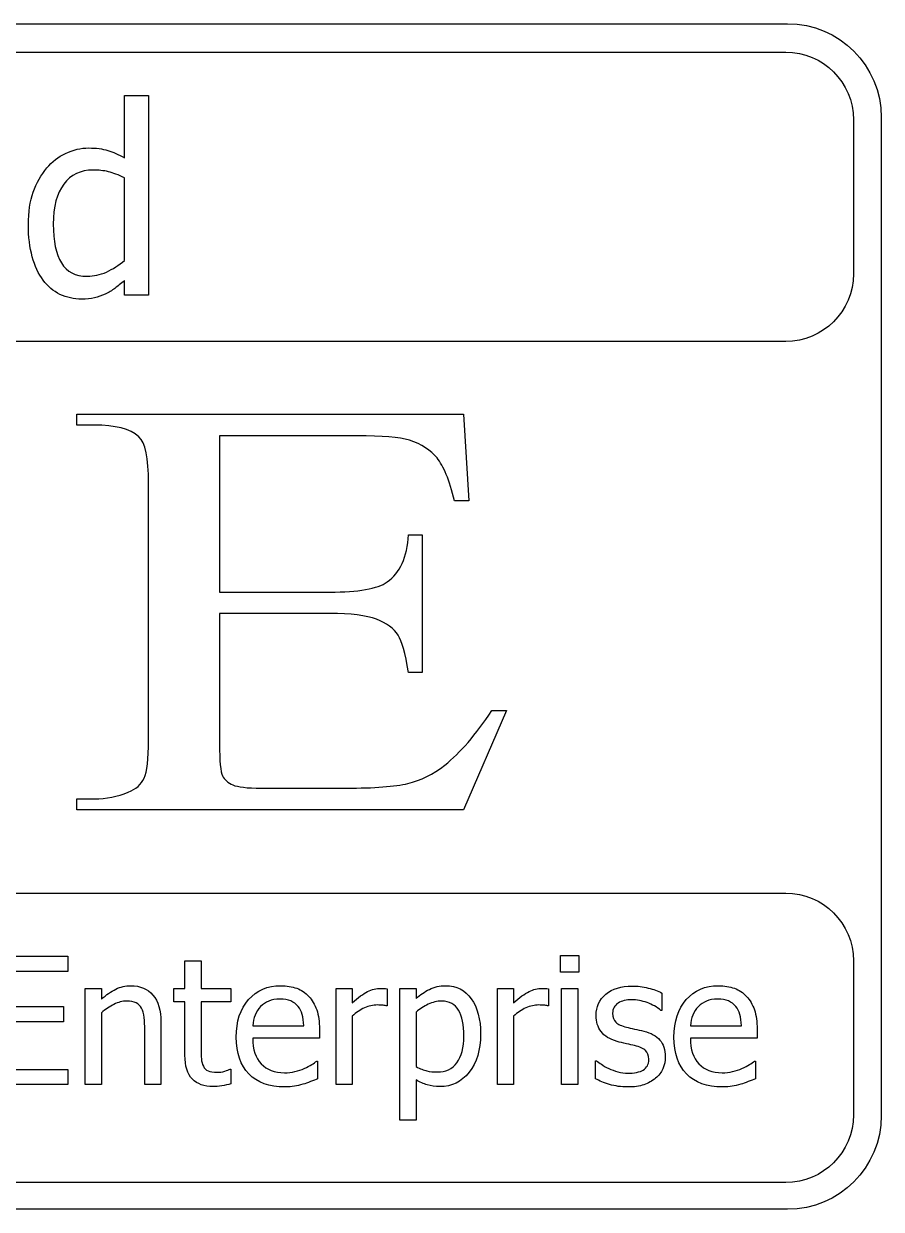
# Model space of a CAD drawing. Extents: x 0 to 436, y 0 to 122.
# Drawn here: x 403.13 to 435.77, y 58.64 to 103.77 of the extents above; entities that cross this region are included whole.
import ezdxf

# ---------------------------------------------------------------- set-up
doc = ezdxf.new("R2010")
doc.units = 0
doc.layers.get('0').update_dxf_attribs({"linetype": 'CONTINUOUS'})

msp = doc.modelspace()

# ---------------------------------------------------------------- linework, layer by layer
at = {"color": 1}
for points in [[(347.784162, 103.77106), (432.20098, 103.77106)], [(435.77069, 100.201348), (435.77069, 62.21097)], [(432.20098, 58.641258), (347.784162, 58.641258)]]:
    msp.add_lwpolyline(points, dxfattribs=at)
at = {"color": 7}
for points in [[(347.829682, 102.69), (432.13395, 102.69)], [(406.969151, 98.669547), (406.969151, 101.032829), (407.887121, 101.032829), (407.887121, 93.435168)], [(434.70929, 100.114653), (434.70929, 94.250798)], [(406.969151, 94.763293), (406.969151, 97.907825)], [(407.887121, 93.435168), (406.969151, 93.435168), (406.969151, 93.991809)], [(432.13395, 91.675451), (347.829682, 91.675451)], [(405.826851, 88.494127), (405.150956, 88.494127), (405.150956, 88.904873), (419.865815, 88.904873), (420.077031, 85.607804), (419.527861, 85.607804)], [(410.586296, 88.083381), (410.586296, 82.133114), (414.782494, 82.133114)], [(415.82451, 88.083381), (410.586296, 88.083381)], [(407.882704, 76.504783), (407.882704, 86.28498)], [(417.781794, 84.320059), (418.302796, 84.320059), (418.302796, 79.080272), (417.781794, 79.080272)], [(414.782494, 81.322723), (410.586296, 81.322723), (410.586296, 76.360468)], [(420.950065, 77.626009), (421.513313, 77.626009), (419.865815, 73.851586), (405.150956, 73.851586), (405.150956, 74.262332), (405.826851, 74.262332)], [(412.163393, 74.673078), (415.402066, 74.673078)], [(347.829682, 70.676178), (432.13395, 70.676178)], [(409.268761, 64.507626), (409.268761, 66.53904), (408.851981, 66.53904), (408.851981, 67.050996), (409.268761, 67.050996), (409.268761, 68.104444), (409.885741, 68.104444), (409.885741, 67.050996), (411.021231, 67.050996), (411.021231, 66.53904), (409.885741, 66.53904), (409.885741, 64.796422)], [(434.70929, 68.100832), (434.70929, 62.236976)], [(406.091951, 66.122258), (406.091951, 63.385264), (405.474981, 63.385264), (405.474981, 67.050998), (406.091951, 67.050998), (406.091951, 66.644059)], [(415.635421, 65.987737), (415.635421, 63.385296), (415.018441, 63.385296), (415.018441, 67.05103), (415.635421, 67.05103), (415.635421, 66.506257)], [(416.96125, 67.0313), (416.96123, 66.388079)], [(418.0639, 63.569038), (418.0639, 62.03317), (417.44693, 62.03317), (417.44693, 67.050993), (418.0639, 67.050993), (418.0639, 66.667026)], [(421.77889, 65.987737), (421.77889, 63.385296), (421.16191, 63.385296), (421.16191, 67.05103), (421.77889, 67.05103), (421.77889, 66.506257)], [(423.10472, 67.0313), (423.1047, 66.388079)], [(427.41691, 66.873791), (427.41691, 66.214155), (427.38411, 66.214155)], [(416.96123, 66.388079), (416.92843, 66.388079)], [(423.1047, 66.388079), (423.0719, 66.388079)], [(418.0639, 66.148507), (418.0639, 64.071148)], [(408.356431, 63.385262), (407.739461, 63.385262), (407.739461, 65.472466)], [(408.356371, 65.764545), (408.356431, 63.385262)], [(411.848191, 65.626711), (413.787761, 65.626709)], [(414.388321, 65.488878), (414.388321, 65.154137), (411.848231, 65.154137)], [(428.50645, 65.626711), (430.44601, 65.626709)], [(431.04658, 65.488878), (431.04658, 65.154137), (428.50649, 65.154137)], [(414.283301, 64.281183), (414.319401, 64.281183), (414.319401, 63.608421)], [(424.89982, 63.605137), (424.89982, 64.29759), (424.93262, 64.29759)], [(430.94156, 64.281183), (430.97766, 64.281183), (430.97766, 63.608421)], [(410.985311, 63.972695), (411.021411, 63.972695), (411.021411, 63.418076)], [(410.338801, 63.313056), (410.338621, 63.313063)], [(432.13395, 59.66163), (347.829682, 59.66163)]]:
    msp.add_lwpolyline(points, dxfattribs=at)
for points in [[(406.969151, 94.763297)], [(401.756801, 63.385262), (401.756801, 68.271814), (404.812121, 68.271814), (404.812121, 67.694223), (402.406591, 67.694223), (402.406591, 66.355261), (404.648031, 66.355261), (404.648031, 65.77767), (402.406591, 65.77767), (402.406591, 63.962853), (404.812121, 63.962853), (404.812121, 63.385262)], [(424.2632, 67.664687), (423.5609, 67.664687), (423.5609, 68.304631), (424.2632, 68.304631)], [(424.2205, 63.385262), (423.60353, 63.385262), (423.60353, 67.050996), (424.2205, 67.050996)], [(419.88528, 65.246024)], [(420.52194, 65.314938)], [(413.065771, 63.299943)], [(426.11732, 63.296662)], [(429.72403, 63.299943)]]:
    msp.add_lwpolyline(points, close=True, dxfattribs=at)
at = {"color": 1}
for points in [[(432.20098, 103.77106), (434.1786, 103.77106), (435.77069, 102.178969), (435.77069, 100.201348)], [(435.77069, 62.21097), (435.77069, 60.23335), (434.1786, 58.641258), (432.20098, 58.641258)]]:
    msp.add_open_spline(points, degree=3, dxfattribs=at)
at = {"color": 7}
for points in [[(432.13395, 102.69), (433.56069, 102.69), (434.70929, 101.541395), (434.70929, 100.114653)], [(404.010171, 98.278919), (404.208737, 98.51655), (404.447994, 98.702097), (404.727941, 98.83556)], [(404.727941, 98.83556), (405.011147, 98.972279), (405.307371, 99.040638), (405.616611, 99.040638)], [(405.616611, 99.040638), (405.890051, 99.040638), (406.127681, 99.009715), (406.329501, 98.947868)], [(406.329501, 98.947868), (406.531327, 98.889275), (406.744544, 98.796501), (406.969151, 98.669547)], [(403.497471, 97.360951), (403.621171, 97.712513), (403.792071, 98.018502), (404.010171, 98.278919)], [(405.767981, 98.200797), (405.295974, 98.200797), (404.926507, 98.023388), (404.659581, 97.668571)], [(406.353921, 98.137317), (406.174881, 98.179637), (405.979567, 98.200797), (405.767981, 98.200797)], [(406.969151, 97.907825), (406.741284, 98.018502), (406.536207, 98.094999), (406.353921, 98.137317)], [(404.659581, 97.668571), (404.392654, 97.317008), (404.259191, 96.807568), (404.259191, 96.14025)], [(403.311921, 96.120716), (403.311921, 96.599232), (403.373771, 97.012644), (403.497471, 97.360951)], [(404.259191, 96.14025), (404.259191, 95.498974), (404.361731, 95.007438), (404.566811, 94.665641)], [(403.458411, 94.900013), (403.360751, 95.254831), (403.311921, 95.661732), (403.311921, 96.120716)], [(403.873451, 94.011341), (403.694411, 94.252227), (403.556064, 94.54845), (403.458411, 94.900013)], [(404.566811, 94.665641), (404.771884, 94.3271), (405.100661, 94.157829), (405.553141, 94.157829)], [(406.280671, 94.318961), (406.524817, 94.429638), (406.754311, 94.57775), (406.969151, 94.763297)], [(404.513101, 93.469349), (404.262447, 93.593047), (404.049231, 93.773711), (403.873451, 94.011341)], [(405.553141, 94.157829), (405.794021, 94.157829), (406.036531, 94.21154), (406.280671, 94.318961)], [(406.969151, 93.991809), (406.825924, 93.871367), (406.702227, 93.772083), (406.598061, 93.693957)], [(434.70929, 94.250798), (434.70929, 92.824056), (433.56069, 91.675451), (432.13395, 91.675451)], [(405.338291, 93.283802), (405.042071, 93.283802), (404.767007, 93.345651), (404.513101, 93.469349)], [(406.231851, 93.479114), (406.101637, 93.417268), (405.966544, 93.370067), (405.826571, 93.337512)], [(406.598061, 93.693957), (406.493894, 93.615833), (406.371824, 93.544218), (406.231851, 93.479114)], [(405.826571, 93.337512), (405.686597, 93.301706), (405.523837, 93.283802), (405.338291, 93.283802)], [(407.516595, 88.050077), (407.178645, 88.34611), (406.615397, 88.494127), (405.826851, 88.494127)], [(407.882704, 86.28498), (407.882704, 87.239686), (407.760668, 87.828052), (407.516595, 88.050077)], [(417.80995, 87.916863), (417.434452, 88.027875), (416.772638, 88.083381), (415.82451, 88.083381)], [(418.866044, 87.239687), (418.631357, 87.53572), (418.279325, 87.761445), (417.80995, 87.916863)], [(419.527861, 85.607804), (419.330723, 86.399692), (419.110117, 86.943653), (418.866044, 87.239687)], [(416.965084, 82.521658), (417.45323, 82.862096), (417.725467, 83.461563), (417.781794, 84.320059)], [(414.782494, 82.133114), (415.871441, 82.133114), (416.598971, 82.262629), (416.965084, 82.521658)], [(416.556729, 81.100698), (416.171845, 81.248715), (415.580433, 81.322723), (414.782494, 81.322723)], [(417.387517, 80.490131), (417.218542, 80.749159), (416.941613, 80.952682), (416.556729, 81.100698)], [(417.781794, 79.080272), (417.650368, 79.812954), (417.518943, 80.282907), (417.387517, 80.490131)], [(419.161752, 75.550077), (419.743774, 76.008928), (420.339879, 76.700905), (420.950065, 77.626009)], [(407.713733, 75.050521), (407.82638, 75.287347), (407.882704, 75.772102), (407.882704, 76.504783)], [(410.586296, 76.360468), (410.586296, 75.694393), (410.623846, 75.287347), (410.698944, 75.139331)], [(417.753627, 74.850698), (418.24178, 74.969112), (418.711155, 75.202238), (419.161752, 75.550077)], [(407.10824, 74.517661), (407.40864, 74.636074), (407.610471, 74.813694), (407.713733, 75.050521)], [(410.698944, 75.139331), (410.77405, 74.998715), (410.905475, 74.884002), (411.093221, 74.795192)], [(405.826851, 74.262332), (406.277448, 74.262332), (406.704577, 74.347442), (407.10824, 74.517661)], [(411.093221, 74.795192), (411.280974, 74.713783), (411.637698, 74.673078), (412.163393, 74.673078)], [(415.402066, 74.673078), (416.481627, 74.673078), (417.265481, 74.732285), (417.753627, 74.850698)], [(432.13395, 70.676178), (433.56069, 70.676178), (434.70929, 69.527574), (434.70929, 68.100832)], [(406.091951, 66.644059), (406.275731, 66.808148), (406.457324, 66.933949), (406.636731, 67.021462)], [(406.636731, 67.021462), (406.816131, 67.108976), (407.005377, 67.152733), (407.204471, 67.152733)], [(407.204471, 67.152733), (407.565471, 67.152733), (407.847704, 67.033495), (408.051171, 66.79502)], [(408.051171, 66.79502), (408.254637, 66.558733), (408.356371, 66.215241), (408.356371, 65.764545)], [(411.690711, 66.621085), (412.003571, 66.975516), (412.412697, 67.152731), (412.918091, 67.152731)], [(412.918091, 67.152731), (413.145624, 67.152731), (413.346904, 67.119914), (413.521931, 67.054281)], [(413.521931, 67.054281), (413.696964, 66.988648), (413.850114, 66.885819), (413.981381, 66.745795)], [(415.635421, 66.506257), (415.860767, 66.705351), (416.056577, 66.845373), (416.222851, 66.926323)], [(416.222851, 66.926323), (416.391317, 67.009461), (416.554314, 67.05103), (416.711841, 67.05103)], [(416.711841, 67.05103), (416.775307, 67.05103), (416.822344, 67.04883), (416.85295, 67.04443)], [(416.85295, 67.04443), (416.88575, 67.04223), (416.92185, 67.037853), (416.96125, 67.0313)], [(418.0639, 66.667026), (418.217047, 66.804861), (418.386604, 66.919723), (418.57257, 67.011612)], [(418.57257, 67.011612), (418.76073, 67.105689), (418.965294, 67.152728), (419.18626, 67.152728)], [(419.18626, 67.152728), (419.606327, 67.152728), (419.93341, 66.986452), (420.16751, 66.653899)], [(421.77889, 66.506257), (422.004237, 66.705351), (422.200047, 66.845373), (422.36632, 66.926323)], [(422.36632, 66.926323), (422.534787, 67.009461), (422.697784, 67.05103), (422.85531, 67.05103)], [(422.85531, 67.05103), (422.918777, 67.05103), (422.965814, 67.04883), (422.99642, 67.04443)], [(422.99642, 67.04443), (423.02922, 67.04223), (423.06532, 67.037853), (423.10472, 67.0313)], [(424.9162, 66.02053), (424.9162, 66.350895), (425.040907, 66.62), (425.29032, 66.827845)], [(425.29032, 66.827845), (425.539734, 67.03569), (425.871194, 67.139613), (426.2847, 67.139613)], [(426.2847, 67.139613), (426.488167, 67.139613), (426.69273, 67.114453), (426.89839, 67.064133)], [(426.89839, 67.064133), (427.10405, 67.013813), (427.27689, 66.950366), (427.41691, 66.873791)], [(428.34896, 66.621085), (428.661827, 66.975516), (429.070957, 67.152731), (429.57635, 67.152731)], [(429.57635, 67.152731), (429.803884, 67.152731), (430.005164, 67.119914), (430.18019, 67.054281)], [(430.18019, 67.054281), (430.355217, 66.988648), (430.508367, 66.885819), (430.63964, 66.745795)], [(406.567811, 66.440589), (406.405911, 66.359639), (406.247291, 66.253529), (406.091951, 66.122258)], [(407.043671, 66.565297), (406.890517, 66.565297), (406.731897, 66.523728), (406.567811, 66.440589)], [(407.411231, 66.496377), (407.321524, 66.542324), (407.199004, 66.565297), (407.043671, 66.565297)], [(407.621261, 66.292908), (407.570927, 66.384797), (407.500917, 66.45262), (407.411231, 66.496377)], [(411.221421, 65.196797), (411.221421, 65.794079), (411.377851, 66.268842), (411.690711, 66.621085)], [(412.150131, 66.355263), (412.058237, 66.258998), (411.988224, 66.151794), (411.940091, 66.03365)], [(412.461891, 66.568578), (412.348124, 66.520445), (412.244204, 66.44934), (412.150131, 66.355263)], [(412.881961, 66.644058), (412.717874, 66.644058), (412.577851, 66.618898), (412.461891, 66.568578)], [(413.298741, 66.571858), (413.187161, 66.619991), (413.048234, 66.644058), (412.881961, 66.644058)], [(413.577691, 66.361825), (413.505497, 66.453714), (413.412514, 66.523725), (413.298741, 66.571858)], [(413.728661, 66.056621), (413.693661, 66.176952), (413.643337, 66.278687), (413.577691, 66.361825)], [(413.981381, 66.745795), (414.112654, 66.605773), (414.213294, 66.434027), (414.283301, 66.230557)], [(416.596971, 66.417649), (416.430697, 66.417649), (416.265517, 66.38155), (416.101431, 66.309351)], [(416.78075, 66.411049), (416.730417, 66.415449), (416.669157, 66.417649), (416.596971, 66.417649)], [(416.92843, 66.388079), (416.882497, 66.401206), (416.83327, 66.408862), (416.78075, 66.411049)], [(418.52663, 66.447148), (418.36473, 66.370573), (418.210487, 66.271026), (418.0639, 66.148507)], [(419.0353, 66.565292), (418.860274, 66.565292), (418.690717, 66.525911), (418.52663, 66.447148)], [(419.68509, 66.217424), (419.551637, 66.449336), (419.33504, 66.565292), (419.0353, 66.565292)], [(420.16751, 66.653899), (420.403797, 66.321347), (420.52194, 65.875027), (420.52194, 65.314938)], [(422.74044, 66.417649), (422.574167, 66.417649), (422.408987, 66.38155), (422.2449, 66.309351)], [(422.92422, 66.411049), (422.873887, 66.415449), (422.812627, 66.417649), (422.74044, 66.417649)], [(423.0719, 66.388079), (423.025967, 66.401206), (422.97674, 66.408862), (422.92422, 66.411049)], [(425.75635, 66.489824), (425.61633, 66.404498), (425.54632, 66.275415), (425.54632, 66.102575)], [(426.27159, 66.617813), (426.068124, 66.617813), (425.896377, 66.57515), (425.75635, 66.489824)], [(426.85575, 66.509515), (426.663217, 66.581714), (426.468497, 66.617813), (426.27159, 66.617813)], [(427.38411, 66.214155), (427.226584, 66.338862), (427.050464, 66.437316), (426.85575, 66.509515)], [(427.87967, 65.196797), (427.87967, 65.794079), (428.0361, 66.268842), (428.34896, 66.621085)], [(428.80838, 66.355263), (428.716494, 66.258998), (428.646484, 66.151794), (428.59835, 66.03365)], [(429.12015, 66.568578), (429.006384, 66.520445), (428.90246, 66.44934), (428.80838, 66.355263)], [(429.54022, 66.644058), (429.376127, 66.644058), (429.236104, 66.618898), (429.12015, 66.568578)], [(429.957, 66.571858), (429.84542, 66.619991), (429.706494, 66.644058), (429.54022, 66.644058)], [(430.23595, 66.361825), (430.16375, 66.453714), (430.070767, 66.523725), (429.957, 66.571858)], [(430.38691, 66.056621), (430.35191, 66.176952), (430.30159, 66.278687), (430.23595, 66.361825)], [(430.63964, 66.745795), (430.770907, 66.605773), (430.871547, 66.434027), (430.94156, 66.230557)], [(407.713161, 65.941759), (407.697827, 66.088344), (407.667194, 66.205394), (407.621261, 66.292908)], [(407.739461, 65.472466), (407.739461, 65.64093), (407.730694, 65.797361), (407.713161, 65.941759)], [(411.940091, 66.03365), (411.891957, 65.917695), (411.861324, 65.782048), (411.848191, 65.626711)], [(413.787761, 65.626709), (413.783094, 65.792985), (413.763394, 65.936289), (413.728661, 66.056621)], [(414.283301, 66.230557), (414.353314, 66.029276), (414.388321, 65.782049), (414.388321, 65.488878)], [(416.101431, 66.309351), (415.937337, 66.237152), (415.782001, 66.129947), (415.635421, 65.987737)], [(419.88528, 65.246021), (419.88528, 65.6639), (419.81855, 65.987701), (419.68509, 66.217424)], [(422.2449, 66.309351), (422.080807, 66.237152), (421.92547, 66.129947), (421.77889, 65.987737)], [(425.10654, 65.403558), (424.979647, 65.57421), (424.9162, 65.779867), (424.9162, 66.02053)], [(425.54632, 66.102575), (425.54632, 65.949426), (425.58789, 65.834565), (425.67103, 65.75799)], [(428.59835, 66.03365), (428.550217, 65.917695), (428.519584, 65.782048), (428.50645, 65.626711)], [(430.44601, 65.626709), (430.441343, 65.792985), (430.421643, 65.936289), (430.38691, 66.056621)], [(430.94156, 66.230557), (431.011573, 66.029276), (431.04658, 65.782049), (431.04658, 65.488878)], [(425.67103, 65.75799), (425.75417, 65.683603), (425.887627, 65.622344), (426.0714, 65.574211)], [(426.0714, 65.574211), (426.163294, 65.550144), (426.26503, 65.526078), (426.37661, 65.502011)], [(426.37661, 65.502011), (426.490377, 65.480131), (426.609614, 65.453878), (426.73432, 65.423251)], [(411.703841, 63.792201), (411.382227, 64.122566), (411.221421, 64.590764), (411.221421, 65.196797)], [(411.848231, 65.154137), (411.848231, 64.727508), (411.955437, 64.401519), (412.169851, 64.176171)], [(419.61946, 64.218831), (419.796674, 64.45293), (419.88528, 64.795328), (419.88528, 65.246024)], [(420.52194, 65.314941), (420.52194, 64.704532), (420.375357, 64.217737), (420.08219, 63.854554)], [(425.71695, 65.029436), (425.43691, 65.110387), (425.23344, 65.235094), (425.10654, 65.403558)], [(426.0681, 64.944106), (425.941207, 64.970359), (425.824157, 64.998803), (425.71695, 65.029436)], [(426.73432, 65.423251), (427.005614, 65.355428), (427.209084, 65.242754), (427.34473, 65.085229)], [(427.34473, 65.085229), (427.482564, 64.927704), (427.55148, 64.713296), (427.55148, 64.442003)], [(428.36209, 63.792201), (428.040477, 64.122566), (427.87967, 64.590764), (427.87967, 65.196797)], [(428.50649, 65.154137), (428.50649, 64.727508), (428.613694, 64.401519), (428.8281, 64.176171)], [(409.885741, 64.796422), (409.885741, 64.610455), (409.889074, 64.467151), (409.895741, 64.36651)], [(426.37659, 64.875186), (426.297824, 64.894879), (426.194994, 64.917853), (426.0681, 64.944106)], [(426.79994, 64.688125), (426.721174, 64.762512), (426.580057, 64.824866), (426.37659, 64.875186)], [(426.92136, 64.356667), (426.92136, 64.503252), (426.880887, 64.613738), (426.79994, 64.688125)], [(409.551001, 63.598577), (409.362841, 63.791107), (409.268761, 64.094123), (409.268761, 64.507626)], [(409.895741, 64.36651), (409.902407, 64.265869), (409.927574, 64.171792), (409.971241, 64.084278)], [(412.169851, 64.176171), (412.384257, 63.950823), (412.680711, 63.838149), (413.059211, 63.838149)], [(413.810731, 64.002233), (413.922311, 64.052553), (414.016387, 64.100686), (414.092961, 64.146631)], [(414.092961, 64.146631), (414.169534, 64.194764), (414.232981, 64.239615), (414.283301, 64.281183)], [(418.8745, 63.867682), (419.193927, 63.867682), (419.442247, 63.984732), (419.61946, 64.218831)], [(424.93262, 64.29759), (424.985154, 64.256023), (425.046414, 64.210079), (425.1164, 64.159756)], [(425.1164, 64.159756), (425.1886, 64.109436), (425.28377, 64.056928), (425.40191, 64.002231)], [(426.70477, 63.939882), (426.78135, 63.990202), (426.836047, 64.043804), (426.86886, 64.100689)], [(426.86886, 64.100689), (426.90386, 64.157576), (426.92136, 64.242902), (426.92136, 64.356667)], [(427.55148, 64.442003), (427.55148, 64.284478), (427.519747, 64.134611), (427.45628, 63.992401)], [(428.8281, 64.176171), (429.042514, 63.950823), (429.338967, 63.838149), (429.71746, 63.838149)], [(430.46899, 64.002233), (430.58057, 64.052553), (430.674647, 64.100686), (430.75122, 64.146631)], [(430.75122, 64.146631), (430.827793, 64.194764), (430.89124, 64.239615), (430.94156, 64.281183)], [(409.971241, 64.084278), (410.008441, 64.007703), (410.068607, 63.949726), (410.151741, 63.910345)], [(410.151741, 63.910345), (410.234881, 63.873152), (410.347554, 63.854555), (410.489761, 63.854555)], [(410.489761, 63.854555), (410.590401, 63.854555), (410.687761, 63.868775), (410.781841, 63.897215)], [(410.781841, 63.897215), (410.875921, 63.927848), (410.943744, 63.953008), (410.985311, 63.972695)], [(413.065771, 63.299936), (412.481617, 63.299936), (412.027641, 63.464024), (411.703841, 63.792201)], [(413.059211, 63.838149), (413.194851, 63.838149), (413.327214, 63.853462), (413.456301, 63.884089)], [(413.456301, 63.884089), (413.587574, 63.914716), (413.705717, 63.954097), (413.810731, 64.002233)], [(418.0639, 64.071148), (418.2258, 63.992385), (418.363634, 63.938783), (418.4774, 63.910342)], [(418.4774, 63.910342), (418.59336, 63.881902), (418.725727, 63.867682), (418.8745, 63.867682)], [(420.08219, 63.854554), (419.791204, 63.49356), (419.42255, 63.313063), (418.97623, 63.313063)], [(425.40191, 64.002231), (425.50693, 63.954098), (425.621794, 63.911435), (425.7465, 63.874242)], [(425.7465, 63.874242), (425.873394, 63.837049), (426.004664, 63.818452), (426.14031, 63.818452)], [(426.14031, 63.818452), (426.238764, 63.818452), (426.34378, 63.829392), (426.45536, 63.851272)], [(426.45536, 63.851272), (426.56694, 63.875339), (426.650077, 63.904875), (426.70477, 63.939882)], [(427.45628, 63.992401), (427.395014, 63.852379), (427.304217, 63.732047), (427.18389, 63.631406)], [(429.72403, 63.299936), (429.13987, 63.299936), (428.68589, 63.464024), (428.36209, 63.792201)], [(429.71746, 63.838149), (429.853107, 63.838149), (429.985474, 63.853462), (430.11456, 63.884089)], [(430.11456, 63.884089), (430.245827, 63.914716), (430.36397, 63.954097), (430.46899, 64.002233)], [(410.338621, 63.313063), (410.001694, 63.313063), (409.739154, 63.408234), (409.551001, 63.598577)], [(410.666981, 63.342596), (410.548834, 63.322903), (410.439441, 63.313056), (410.338801, 63.313056)], [(411.021411, 63.418076), (410.905451, 63.385256), (410.787307, 63.360096), (410.666981, 63.342596)], [(413.433331, 63.326193), (413.337064, 63.308693), (413.214544, 63.299943), (413.065771, 63.299943)], [(413.761501, 63.401673), (413.641174, 63.368853), (413.531784, 63.343693), (413.433331, 63.326193)], [(414.050301, 63.500123), (413.943094, 63.458556), (413.846827, 63.42574), (413.761501, 63.401673)], [(414.319401, 63.608421), (414.247207, 63.579981), (414.157507, 63.543882), (414.050301, 63.500123)], [(418.49381, 63.375413), (418.35379, 63.41698), (418.210487, 63.481521), (418.0639, 63.569038)], [(418.97623, 63.313063), (418.794637, 63.313063), (418.63383, 63.333846), (418.49381, 63.375413)], [(425.42819, 63.395104), (425.21597, 63.460737), (425.039847, 63.530748), (424.89982, 63.605137)], [(426.11736, 63.296654), (425.87232, 63.296654), (425.642597, 63.329471), (425.42819, 63.395104)], [(426.73757, 63.381992), (426.573484, 63.325105), (426.366734, 63.296662), (426.11732, 63.296662)], [(427.18389, 63.631406), (427.052624, 63.522014), (426.90385, 63.438876), (426.73757, 63.381992)], [(430.09158, 63.326193), (429.99532, 63.308693), (429.872804, 63.299943), (429.72403, 63.299943)], [(430.41976, 63.401673), (430.299427, 63.368853), (430.190033, 63.343693), (430.09158, 63.326193)], [(430.70856, 63.500123), (430.601353, 63.458556), (430.505087, 63.42574), (430.41976, 63.401673)], [(430.97766, 63.608421), (430.90546, 63.579981), (430.81576, 63.543882), (430.70856, 63.500123)], [(434.70929, 62.236976), (434.70929, 60.810234), (433.56069, 59.66163), (432.13395, 59.66163)]]:
    msp.add_open_spline(points, degree=3, dxfattribs=at)

doc.saveas('drawing.dxf')
